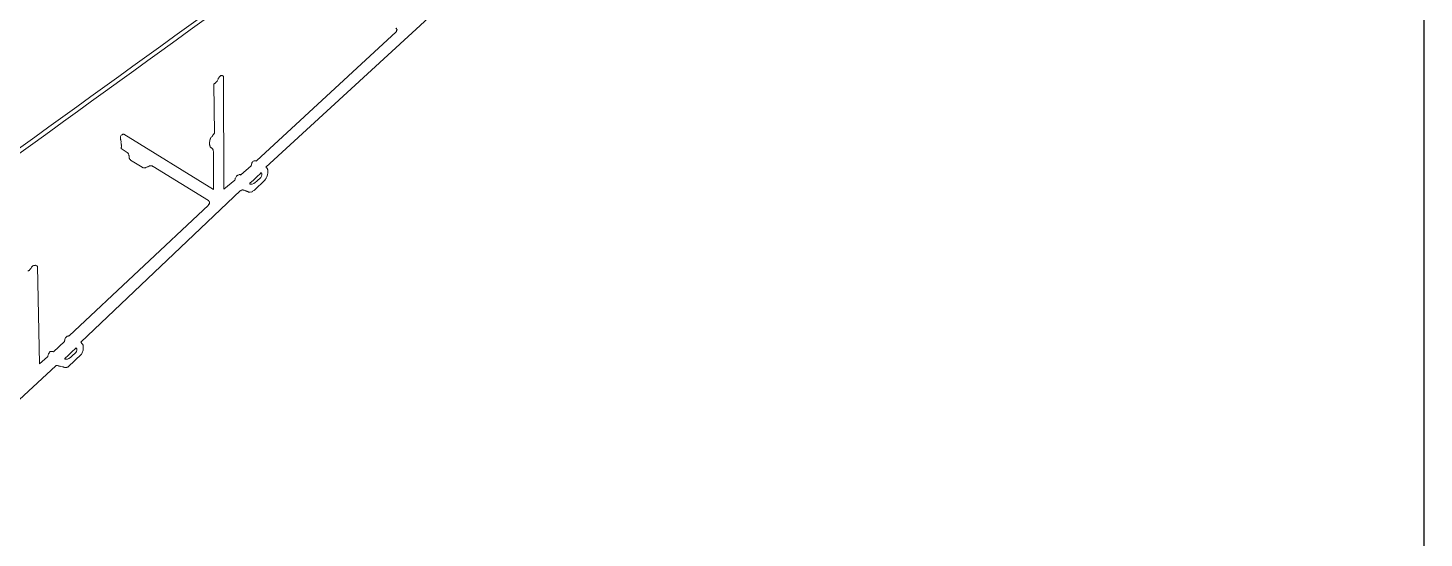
# Model space of a CAD drawing. Extents: x 0 to 593, y 0 to 274.
# Drawn here: x 183.6 to 344, y 102.6 to 161.2 of the extents above; entities that cross this region are included whole.
import ezdxf

# ---------------------------------------------------------------- set-up
doc = ezdxf.new("R2010")
doc.units = 0
doc.header["$LTSCALE"] = 0.3
doc.header["$MEASUREMENT"] = 0
doc.layers.add('1', color=1, linetype='CONTINUOUS')
doc.layers.add('TB Border', color=9, linetype='CONTINUOUS')

msp = doc.modelspace()

# ---------------------------------------------------------------- linework, layer by layer
at = {"layer": '1', "color": 41, "lineweight": 13}
for points in [[(142.41, 117.66), (142.44, 117.66, -0.000077), (245.94, 192.59), (245.97, 192.59)], [(142.57, 118.39), (142.63, 118.44, -0.000109), (245.52, 192.84), (245.54, 192.86)]]:
    msp.add_lwpolyline(points, format="xyb", dxfattribs=at)
for points in [[(230.1, 162.8), (210.96, 145.21), (211.07, 145.12)], [(209.91, 145.94), (225.93, 160.79)], [(225.93, 161.17), (225.91, 161.19), (225.88, 161.21)], [(225.93, 160.79), (225.97, 160.81), (225.99, 160.86)], [(226.02, 161.1), (225.99, 161.12), (225.97, 161.15), (225.97, 161.17), (225.95, 161.19)], [(225.97, 160.86), (225.99, 160.88), (226.02, 160.9)], [(226.02, 161.04), (225.99, 161.06), (225.99, 161.08)], [(225.99, 160.9), (225.99, 160.92), (226.02, 160.95)], [(226.04, 160.95), (226.04, 161.04)], [(205.65, 155.61), (205.62, 155.59), (205.6, 155.54)], [(205.71, 155.68), (205.65, 155.61)], [(205.76, 155.7), (205.73, 155.7), (205.71, 155.68)], [(205.8, 155.74), (205.78, 155.74), (205.76, 155.72)], [(205.89, 155.74), (205.85, 155.74), (205.8, 155.72)], [(205.93, 155.74), (205.89, 155.74)], [(205.98, 155.74), (205.96, 155.74), (205.93, 155.77)], [(206.02, 155.7), (206, 155.72), (205.98, 155.72)], [(206.05, 155.68), (206.02, 155.7), (206, 155.7)], [(207.39, 143.71), (206.15, 142.67), (206.09, 155.66), (206.09, 155.68), (206.07, 155.68)], [(204.98, 154.81), (205.05, 154.81), (205.09, 154.85)], [(205.06, 149.1), (205, 154.79)], [(205.12, 154.85), (205.14, 154.88), (205.18, 154.9), (205.23, 154.94), (205.25, 154.99), (205.27, 155.03), (205.31, 155.1)], [(205.34, 155.08), (205.36, 155.12), (205.4, 155.19), (205.45, 155.26), (205.49, 155.34)], [(205.54, 155.43), (205.51, 155.39), (205.49, 155.34)], [(205.58, 155.52), (205.56, 155.48), (205.54, 155.43)], [(194.32, 148.81), (194.29, 148.74), (194.27, 148.7)], [(194.29, 148.68), (194.27, 148.63), (194.27, 148.61)], [(194.27, 148.63), (194.27, 148.54)], [(194.27, 148.52), (194.27, 148.41)], [(194.27, 148.41), (194.3, 148.34), (194.3, 148.25)], [(194.43, 148.92), (194.36, 148.88), (194.32, 148.81)], [(194.32, 148.28), (194.34, 148.17), (194.36, 148.08)], [(194.34, 147.92), (194.34, 147.99), (194.32, 148.06)], [(194.39, 147.81), (194.36, 147.88), (194.36, 147.94)], [(194.36, 147.48), (194.39, 147.52), (194.39, 147.54), (194.39, 147.63), (194.39, 147.74), (194.36, 147.77), (194.36, 147.81)], [(194.52, 148.94), (194.47, 148.92), (194.45, 148.9)], [(194.56, 148.99), (194.52, 148.97), (194.49, 148.97)], [(194.65, 148.99), (194.6, 148.99), (194.56, 148.97)], [(194.67, 148.99), (194.63, 148.99)], [(194.67, 149.01), (204.95, 142.64), (204.94, 147.02)], [(204.49, 148.1), (204.49, 147.9)], [(204.53, 148.28), (204.53, 148.19), (204.51, 148.1)], [(204.51, 147.9), (204.51, 147.84)], [(204.51, 147.84), (204.51, 147.79), (204.53, 147.75)], [(204.51, 147.75), (204.53, 147.73), (204.53, 147.68)], [(204.53, 147.7), (204.53, 147.66), (204.56, 147.64)], [(204.53, 147.61), (204.56, 147.59), (204.56, 147.57)], [(204.62, 148.55), (204.6, 148.48), (204.55, 148.41)], [(204.58, 148.39), (204.55, 148.33), (204.55, 148.26)], [(204.58, 147.57), (204.62, 147.5), (204.69, 147.44)], [(204.73, 148.68), (204.66, 148.61), (204.62, 148.55)], [(204.78, 148.73), (204.73, 148.68)], [(204.89, 148.79), (204.82, 148.75), (204.78, 148.73)], [(204.84, 148.81), (204.86, 148.84), (204.89, 148.86)], [(204.89, 148.88), (204.97, 148.97), (205.02, 149.08)], [(205.04, 149.08), (205.04, 149.13)], [(194.34, 147.37), (194.36, 147.41), (194.36, 147.46)], [(195.05, 146.92), (194.34, 147.37)], [(195.14, 146.84), (195.05, 146.92)], [(195.26, 146.46), (195.26, 146.5), (195.25, 146.57), (195.23, 146.61), (195.19, 146.73), (195.12, 146.84)], [(195.26, 146.39), (195.26, 146.48)], [(195.28, 146.37), (195.28, 146.33)], [(195.28, 146.3), (195.28, 146.26)], [(195.28, 146.28), (195.28, 146.24), (195.3, 146.21)], [(195.3, 146.21), (195.32, 146.15), (195.37, 146.08)], [(195.37, 146.08), (195.41, 146.04), (195.43, 146.02)], [(195.43, 146.02), (196.77, 145.2), (196.81, 145.17), (196.83, 145.15)], [(204.69, 147.44), (204.71, 147.42), (204.73, 147.42)], [(204.78, 147.37), (204.76, 147.39), (204.73, 147.42)], [(204.89, 147.26), (204.87, 147.3), (204.82, 147.35), (204.8, 147.35), (204.8, 147.37)], [(204.91, 147.22), (204.89, 147.24), (204.89, 147.28)], [(204.91, 147.1), (204.91, 147.15), (204.91, 147.19), (204.89, 147.22)], [(204.94, 147.02), (204.93, 147.1)], [(209.76, 145.96), (209.69, 145.96), (209.62, 145.94), (209.53, 145.9)], [(209.85, 145.94), (209.8, 145.96), (209.76, 145.96)], [(209.89, 145.92), (209.85, 145.94), (209.82, 145.94)], [(196.83, 145.17), (196.92, 145.13), (196.99, 145.13)], [(197.01, 145.13), (197.06, 145.13), (197.1, 145.15)], [(197.1, 145.15), (197.15, 145.15), (197.19, 145.18)], [(197.19, 145.18), (197.28, 145.22)], [(197.26, 145.22), (197.35, 145.26)], [(197.48, 145.29), (197.43, 145.27), (197.37, 145.24)], [(197.55, 145.31), (197.52, 145.29), (197.48, 145.27)], [(197.72, 145.38), (197.66, 145.35), (197.61, 145.35), (197.57, 145.35), (197.55, 145.33)], [(197.86, 145.36), (197.72, 145.35)], [(197.99, 145.31), (197.92, 145.36), (197.83, 145.38)], [(204.37, 141.4), (198.01, 145.31)], [(207.92, 144.34), (207.85, 144.34), (207.78, 144.31), (207.74, 144.29), (207.7, 144.25)], [(208.01, 144.36), (207.92, 144.36)], [(208.09, 144.31), (208.01, 144.36)], [(208.09, 144.34), (209.27, 145.38)], [(209.21, 143.25), (209.16, 143.27), (209.12, 143.3), (209.12, 143.36), (209.54, 143.74), (209.92, 144.12), (210.34, 144.5), (210.38, 144.56), (210.4, 144.59), (210.43, 144.59), (210.45, 144.54), (210.49, 144.48)], [(209.29, 145.45), (209.27, 145.43), (209.27, 145.38)], [(209.36, 145.63), (209.34, 145.54), (209.31, 145.45)], [(209.42, 145.81), (209.38, 145.74), (209.34, 145.65)], [(209.51, 145.87), (209.47, 145.85), (209.42, 145.78)], [(211.09, 145.1), (211.07, 145.1), (211.07, 145.12)], [(211.07, 144.12), (211.14, 144.34), (211.18, 144.57)], [(211.11, 145.06), (211.11, 145.08), (211.09, 145.1)], [(211.14, 145.03), (211.14, 145.06), (211.11, 145.08)], [(211.14, 144.99), (211.14, 145.03)], [(211.18, 144.9), (211.16, 144.94), (211.16, 144.99)], [(211.18, 144.72), (211.18, 144.9)], [(211.18, 144.59), (211.18, 144.74)], [(207.43, 143.82), (207.39, 143.69)], [(207.45, 143.96), (207.45, 143.89), (207.43, 143.85)], [(207.52, 144.02), (207.47, 143.94)], [(207.61, 144.18), (207.56, 144.09), (207.52, 144.02)], [(207.67, 144.27), (207.63, 144.22), (207.61, 144.18)], [(210.89, 143.77), (209.61, 142.52)], [(210.27, 143.92), (210.05, 143.72), (209.92, 143.61)], [(210.87, 143.79), (210.92, 143.81), (210.94, 143.83)], [(210.94, 143.83), (210.98, 143.9), (211, 143.94)], [(211, 143.97), (211.03, 144.03), (211.07, 144.12)], [(208.06, 142.52), (189.71, 125.11), (189.89, 124.91)], [(204.46, 141.22), (204.46, 141.26), (204.44, 141.29), (204.42, 141.31), (204.42, 141.33), (204.39, 141.35), (204.37, 141.37), (204.35, 141.37)], [(204.51, 141.04), (204.51, 141.15), (204.48, 141.17), (204.48, 141.22)], [(208.12, 142.54), (208.08, 142.49)], [(208.37, 142.61), (208.25, 142.61), (208.19, 142.58), (208.12, 142.56)], [(208.43, 142.56), (208.39, 142.56), (208.34, 142.58)], [(208.63, 142.5), (208.54, 142.54), (208.48, 142.56), (208.43, 142.58)], [(208.65, 142.52), (208.72, 142.47), (208.79, 142.45)], [(208.77, 142.45), (208.81, 142.43), (208.88, 142.43)], [(208.88, 142.41), (208.9, 142.41), (208.92, 142.39)], [(208.92, 142.39), (208.99, 142.36), (209.05, 142.34)], [(209.03, 142.36), (209.17, 142.36), (209.32, 142.39)], [(209.32, 142.36), (209.39, 142.39), (209.48, 142.43)], [(209.45, 142.45), (209.52, 142.5), (209.59, 142.54)], [(204.37, 140.86), (188.36, 125.81), (188.27, 125.81)], [(204.37, 140.89), (204.4, 140.91), (204.42, 140.95)], [(204.42, 140.93), (204.44, 140.95), (204.46, 141), (204.48, 141.02), (204.48, 141.04)], [(183.65, 133.28), (183.72, 133.31), (183.76, 133.33), (183.81, 133.35), (183.83, 133.4), (183.9, 133.46)], [(183.87, 133.44), (183.9, 133.48), (183.92, 133.51)], [(183.94, 133.53), (183.99, 133.57), (184.01, 133.64)], [(184.05, 133.71), (184.01, 133.62)], [(184.14, 133.8), (184.1, 133.75), (184.07, 133.71)], [(184.21, 133.86), (184.16, 133.82), (184.14, 133.77)], [(184.3, 133.91), (184.21, 133.86)], [(184.38, 133.93), (184.34, 133.93), (184.3, 133.91)], [(184.47, 133.93), (184.41, 133.93)], [(184.52, 133.93), (184.5, 133.95), (184.47, 133.95)], [(184.58, 133.91), (184.54, 133.91)], [(184.67, 133.86), (184.58, 133.91)], [(184.74, 133.82), (184.72, 133.84), (184.67, 133.86)], [(184.76, 133.84), (184.97, 122.61), (185.9, 123.41)], [(187.85, 125.19), (186.59, 123.99), (186.5, 124.03)], [(187.85, 125.3), (187.85, 125.19)], [(187.89, 125.46), (187.87, 125.43), (187.87, 125.39)], [(187.87, 125.39), (187.87, 125.3)], [(187.91, 125.5), (187.89, 125.48), (187.89, 125.46)], [(187.96, 125.61), (187.91, 125.52)], [(188.02, 125.68), (187.98, 125.63), (187.96, 125.59)], [(188.11, 125.75), (188.07, 125.72), (188.02, 125.68)], [(188.18, 125.79), (188.16, 125.77), (188.11, 125.77)], [(188.29, 125.79), (188.2, 125.79)], [(185.96, 123.61), (185.94, 123.52), (185.92, 123.41)], [(186.01, 123.74), (185.96, 123.61)], [(186.07, 123.85), (186.03, 123.81), (186.01, 123.76)], [(186.14, 123.94), (186.1, 123.9), (186.07, 123.85)], [(186.25, 124.03), (186.19, 124.01), (186.12, 123.96)], [(186.41, 124.03), (186.34, 124.03), (186.27, 124.01)], [(186.5, 124.01), (186.45, 124.03), (186.41, 124.03)], [(187.96, 123.13), (187.92, 123.15), (187.87, 123.17), (187.87, 123.24), (188.3, 123.61), (188.67, 123.99), (189.09, 124.37), (189.14, 124.44), (189.16, 124.46), (189.18, 124.46), (189.2, 124.42), (189.25, 124.35)], [(188.28, 122.28), (189.78, 123.71), (189.78, 123.73)], [(189.03, 123.79), (188.81, 123.59), (188.67, 123.48)], [(189.78, 123.73), (189.85, 123.8)], [(189.85, 123.8), (189.87, 123.86), (189.92, 123.91)], [(189.91, 124.86), (189.91, 124.88), (189.89, 124.88)], [(189.89, 123.93), (189.94, 124.06)], [(189.94, 124.84), (189.94, 124.86), (189.91, 124.86)], [(189.96, 124.82), (189.96, 124.84), (189.94, 124.86)], [(189.96, 124.77), (189.96, 124.82)], [(189.96, 124.06), (189.98, 124.17), (190, 124.31), (190, 124.55)], [(190, 124.71), (189.98, 124.75), (189.98, 124.8)], [(190, 124.57), (190, 124.64), (189.98, 124.71)], [(186.83, 122.39), (168.42, 105.31)], [(186.99, 122.41), (186.92, 122.41), (186.88, 122.41), (186.86, 122.39), (186.83, 122.39)], [(187.14, 122.39), (187.1, 122.39), (187.03, 122.41), (186.97, 122.41)], [(187.34, 122.32), (187.28, 122.35), (187.23, 122.35), (187.19, 122.37), (187.14, 122.37)], [(187.34, 122.35), (187.61, 122.26)], [(187.63, 122.28), (187.68, 122.26), (187.74, 122.24)], [(187.72, 122.24), (187.77, 122.21), (187.81, 122.21)], [(187.83, 122.19), (187.9, 122.19), (187.97, 122.17)], [(187.94, 122.19), (188.03, 122.19)], [(188.06, 122.19), (188.12, 122.19)], [(188.1, 122.19), (188.12, 122.22), (188.14, 122.22)], [(188.17, 122.22), (188.23, 122.24), (188.28, 122.28)]]:
    msp.add_lwpolyline(points, dxfattribs=at)
for points in [[(210.49, 144.48), (210.59, 144.27), (210.42, 144.05), (210.27, 143.92)], [(209.92, 143.61), (209.7, 143.43), (209.51, 143.2), (209.21, 143.25)], [(188.67, 123.48), (188.46, 123.3), (188.27, 123.08), (187.96, 123.13)], [(189.25, 124.35), (189.34, 124.14), (189.18, 123.92), (189.03, 123.79)]]:
    msp.add_open_spline(points, degree=3, dxfattribs=at)
at = {"layer": 'TB Border', "color": 9}
msp.add_lwpolyline([(344, 0), (344, 273.56), (0, 273.56), (0, 0)], close=True, dxfattribs=at)

doc.saveas('drawing.dxf')
